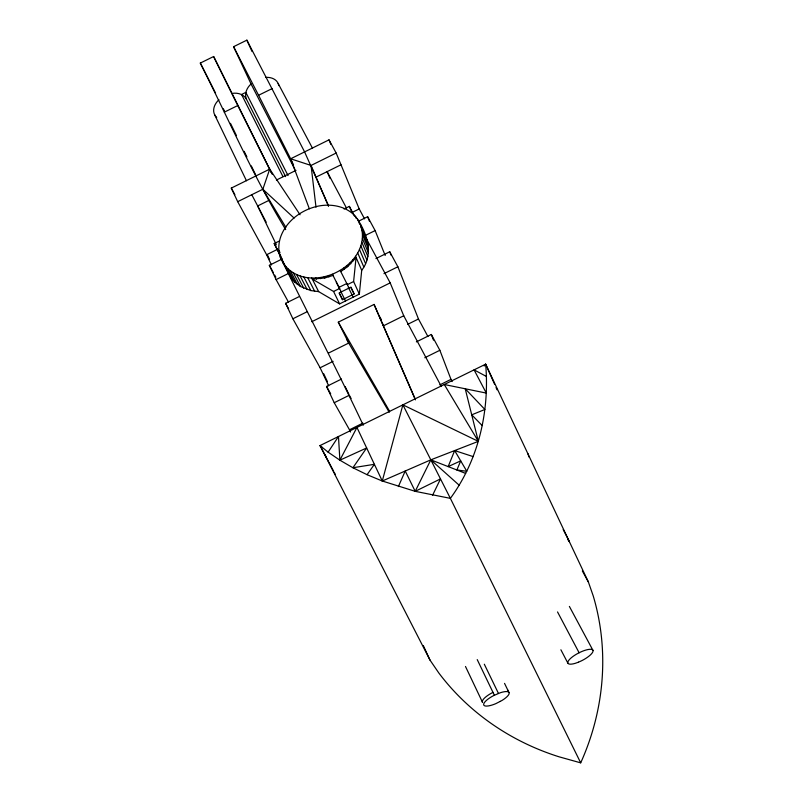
<?xml version="1.0" encoding="UTF-8"?>
<svg xmlns="http://www.w3.org/2000/svg" width="803" height="803" viewBox="0 0 803 803"><rect width="100%" height="100%" fill="white"/><g stroke="black" fill="none" stroke-linecap="round" stroke-linejoin="round"><path stroke-width="1.2" d="M333.536 471.05L320.006 445.585L485.654 364.171C489.78 411.126 478.478 460.089 450.373 498.352L580.699 762.85L559.199 756.848A239.364 222.16 1.9 0 1 438.839 673.014L430.006 660.106L321.381 448.204M290.495 276.965L294.842 282.234L300.473 286.49L310.841 290.586L318.64 291.619L339.619 303.895L359.342 294.119L361.711 270.29C374.65 253.728 366.549 231.274 355.348 216.248C345.762 205.759 330.113 203.3 316.753 206.441C301.115 210.135 286.581 220.976 280.859 236.323C278.46 242.958 278.019 250.375 280.267 257.111C307.659 313.27 336.598 368.647 363.237 425.199M283.208 263.243C307.91 298.023 373.907 265.833 360.688 224.92M353.611 281.542L356.07 257.472L347.689 266.626L340.723 271.605L340.181 270.44L347.368 284.633L353.611 281.542L359.342 294.119M402.885 404.853L450.373 498.352L415.211 491.336L382.278 481.007L402.885 404.853L478.337 441.359L465.228 388.772L484.892 409.48L471.722 414.83L482.242 425.62M285.687 229.618C253.176 176.289 228.393 118.764 200.308 63.076L213.618 56.521L269.708 169.132L262.852 189.247L237.698 201.673L231.294 188.093L269.708 169.132L300.061 214.742M454.659 450.573L448.164 466.603L460.701 460.872L456.887 469.996L466.794 471.271L454.659 450.573L473.188 456.616M398.378 486.568L405.224 471L415.211 491.336L440.506 478.909L432.606 495.23M415.211 491.336L430.82 459.848L478.337 441.359L444.28 384.507L486.297 393.079L474.081 369.862L486.447 376.487M382.278 481.007L367.071 474.693L352.898 467.737L339.88 460.189L356.944 427.437L382.278 481.007L430.82 459.848L465.63 473.399M339.88 460.189L328.116 452.149L338.475 436.511L339.88 460.189L366.65 447.974L352.898 467.737L374.389 464.315L367.071 474.693M484.139 366.017L485.654 364.171L588.348 581.914L593.236 595.946A239.645 223.686 -52.2 0 1 580.699 762.85M218.968 99.803L217.603 101.068A17.706 12.587 -25.9 0 0 216.71 117.399M328.527 205.668L304.598 151.908L246.882 40.15L233.583 46.694L251.058 83.994C246.912 87.637 244.152 93.76 246.421 99.14L285.627 176.64M344.085 209.021L349.365 206.381L354.464 216.077M341.536 379.036L326.55 386.474L334.229 402.725L349.486 429.786L362.886 423.131M439.843 384.898L450.985 379.357L439.863 350.279L431.321 334.48L416.366 341.897M282.315 258.897L269.346 265.321L276.091 279.595L289.16 273.12M365.345 235.43L375.131 230.581L367.623 216.71L358.991 220.976M328.658 385.791L320.126 367.774L292.884 318.781L285.597 303.323L299.429 296.478M375.934 258.596L389.736 251.761L397.876 266.767L418.473 318.992L427.919 336.527M333.566 291.469L339.569 288.498L332.432 274.275L332.984 275.439L324.783 277.968L312.327 279.123L333.566 291.469L339.619 303.895M292.884 318.781L306.826 311.875M383.964 273.662L397.876 266.767M342.5 299.7L354.113 293.938L350.951 287.113L339.237 292.914L342.5 299.7L339.247 293.236M311.775 321.722L390.188 282.867L366.68 239.264M389.234 412.28L348.723 343.052L338.284 322.164L374.078 304.427L414.82 398.168M328.507 353.079L348.723 343.052L346.956 339.779M390.188 282.867L403.738 315.77L383.553 325.777L382.489 323.539M320.126 367.774L333.115 361.34M407.683 324.342L418.473 318.992M334.229 402.725L349.335 395.227L351.092 398.509M424.787 357.757L439.863 350.279M224.298 112.169L238.009 105.414M233.583 46.694L258.576 95.276L272.287 88.531M309.346 208.78L290.646 158.793L329.009 139.852L336.166 153.042L359.212 208.931L364.562 218.868M276.423 180.043L296.016 170.366M336.166 153.042L311.052 165.448L290.646 158.793L258.576 95.276M268.614 200.539L257.673 205.949L276.051 244.122M316.201 177.031L341.004 164.786M237.698 201.673L266.616 254.732L277.647 249.271M352.607 212.203L359.212 208.931M279.514 240.95L274.204 243.54L287.574 270.892L280.267 257.111M494.367 695.247L492.992 692.387L492.349 692.688A14.093 4.166 -26.3 0 0 482.603 702.495L465.489 666.48M321.812 447.03L321.24 447.231L320.006 445.585L328.116 452.149M276.212 245.005L274.204 243.54L280.628 255.695M430.82 459.848L459.186 485.223M294.099 218.065L262.852 189.247L285.868 227.339M567.992 539.817L569.457 541.774L563.174 529.528M246.421 99.14C243.68 94.021 237.176 92.415 231.806 93.479L271.314 172.695M338.284 322.164L389.606 411.307M326.55 386.474L330.706 393.871M285.597 303.323L288.588 308.713M276.091 279.595L288.438 302.048M582.336 570.963L588.348 581.914M269.346 265.321L273.492 272.879M274.676 275.038L275.871 277.196M231.294 188.093L234.867 194.647M450.985 379.357L452.159 381.535M569.377 606.416L593.015 650.47M346.424 207.937L327.132 171.641L330.033 178.376M403.738 315.77L441.279 386.414M334.118 472.144L335.273 474.322M278.159 83.502L312.457 148.174M285.236 266.014L292.503 279.715M557.533 611.936L579.114 652.759M278.872 250.416L279.996 252.543M287.615 268.563L294.842 282.234M279.374 253.818L281.622 258.064M251.771 194.717L266.205 222.19M290.315 270.842L297.511 284.503M293.316 272.839L300.473 286.49M560.895 649.778L567.841 663.077M296.588 274.536L303.705 288.177M380 317.095L381.144 319.303M300.101 275.911L307.168 289.552M251.058 83.994L294.892 169.393M303.825 276.945L310.841 290.586M350.821 287.494L354.113 293.938M348.321 287.394L353.2 297.16M307.72 277.637L314.676 291.278M288.056 175.576L245.828 92.385L241.552 94.493L282.997 176.68M200.308 63.076L215.575 93.128M336.306 282.194L339.579 288.689M340.653 291.188L345.531 300.964M311.745 277.968L318.64 291.619M315.87 277.948L316.442 279.103M320.036 277.557L320.608 278.711M213.618 56.521L231.254 92.355M269.708 169.132L272.267 174.331M324.211 276.804L324.783 277.968M504.545 683.373L508.982 692.567M223.354 108.766L224.449 111.005M230.471 123.331L236.494 135.647M244.162 151.325L246.902 156.926M251.289 165.89L255.665 174.853M328.357 275.71L328.919 276.874M484.309 664.201L498.462 693.441M214.662 114.789L246.461 180.755M345.17 386.594L348.813 394.143M477.223 659.604L492.992 692.387M341.215 291.931L339.027 287.344L346.826 283.479L348.974 288.086M267.399 254.902L269.547 259.429M323.709 373.746L327.463 381.676M266.616 254.732L271.444 264.93M349.486 429.786L350.55 432.024M290.646 158.793L293.577 165.107M343.784 268.072L344.316 269.246M423.301 645.532L430.006 660.106M347.147 265.452L347.689 266.626M246.882 40.15L252.042 51.522M350.259 262.591L350.791 263.775M485.654 364.171L494.548 384.165M496.053 387.558L497.057 389.806M353.069 259.53L353.591 260.714M355.548 256.287L361.711 270.29M357.686 252.905L363.809 266.947M374.078 304.427L415.422 399.874M359.453 249.412L365.546 263.504M360.838 245.848L366.901 259.981M328.487 206.281L311.052 165.448L316.001 207.244M361.832 242.245L367.864 256.418M349.365 206.381L351.804 212.133M362.414 238.642L368.426 252.855M362.354 231.575L368.346 245.859M355.348 216.248L356.281 218.466M362.595 235.078L368.587 249.321M361.721 228.182L367.714 242.496M357.486 218.918L359.804 224.459M360.728 226.677L363.046 232.208M329.009 139.852L330.916 144.46M367.623 216.71L369.48 221.277M375.131 230.581L385.199 255.495M389.736 251.761L391.101 255.203M431.321 334.48L433.51 340.141M325.135 454.548L325.968 456.837M527.942 453.645L528.976 457.017M507.606 689.747L507.797 690.63M265.703 77.379A17.696 12.577 -27.8 0 1 278.802 85.62M500.269 701.38L495.812 703.649A14.103 4.135 -26.3 0 1 483.687 704.823A14.103 4.135 -26.3 0 1 493.725 695.549L500.389 692.718A14.103 4.135 -26.3 0 1 508.941 692.367L509.182 693.451A14.103 4.135 -26.3 0 1 502.226 700.326L500.269 701.38M578.451 662.194L575.309 663.308A14.093 4.135 -27.4 0 1 571.294 657.767A14.093 4.135 -27.4 0 1 591.791 649.456A14.093 4.135 -27.4 0 1 581.723 660.708L578.451 662.194"/></g></svg>
